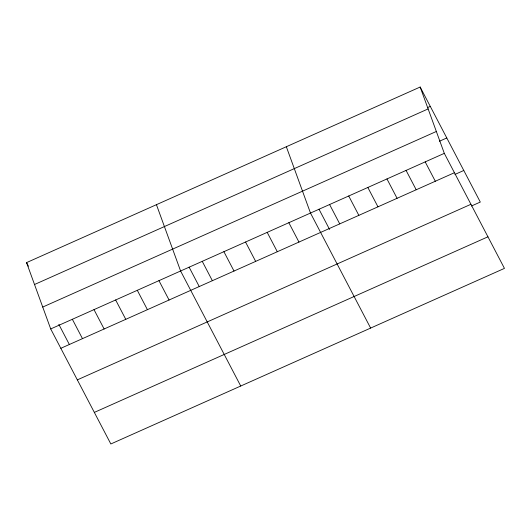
<?xml version="1.0" encoding="UTF-8"?>
<svg xmlns="http://www.w3.org/2000/svg" width="531" height="531" viewBox="0 0 531 531"><rect width="100%" height="100%" fill="white"/><g stroke="black" fill="none" stroke-linecap="round" stroke-linejoin="round"><path stroke-width="0.8" d="M420.16 87.031L444.314 153.353L504.45 268.381L110.84 443.969L50.704 328.941L26.55 262.619L420.16 87.031L480.296 202.059L471.468 205.995M427.342 107.7L430.283 106.392M34.522 284.51L428.132 108.915M42.732 307.057L436.343 131.469M439.429 141.239L446.783 137.96M50.704 328.941L444.314 153.353M60.826 348.303L454.436 172.714M454.967 174.42L463.789 170.484M77.334 379.871L470.944 204.282M94.339 412.401L487.943 236.806M425.198 161.882L435.32 181.244M406.082 170.411L416.198 189.773M386.96 178.94L397.082 198.302M367.844 187.47L377.966 206.831M348.728 195.999L358.843 215.354M329.605 204.528L339.727 223.883M319.005 209.227L329.585 229.465M370.625 328.078L310.489 213.057L286.335 146.729M288.837 222.708L298.96 242.07M267.193 232.366L277.315 251.727M245.541 242.023L255.663 261.385M223.896 251.681L234.018 271.042M202.245 261.338L212.367 280.7M189.116 267.173L199.317 286.687M240.729 386.024L180.6 270.996L156.439 204.674M158.948 280.653L169.07 300.015M137.303 290.311L147.419 309.673M115.652 299.969L125.774 319.33M94.007 309.626L104.122 328.988M72.355 319.284L82.478 338.645M26.55 262.619L28.422 266.204M58.841 324.395L69.422 344.632"/></g></svg>
